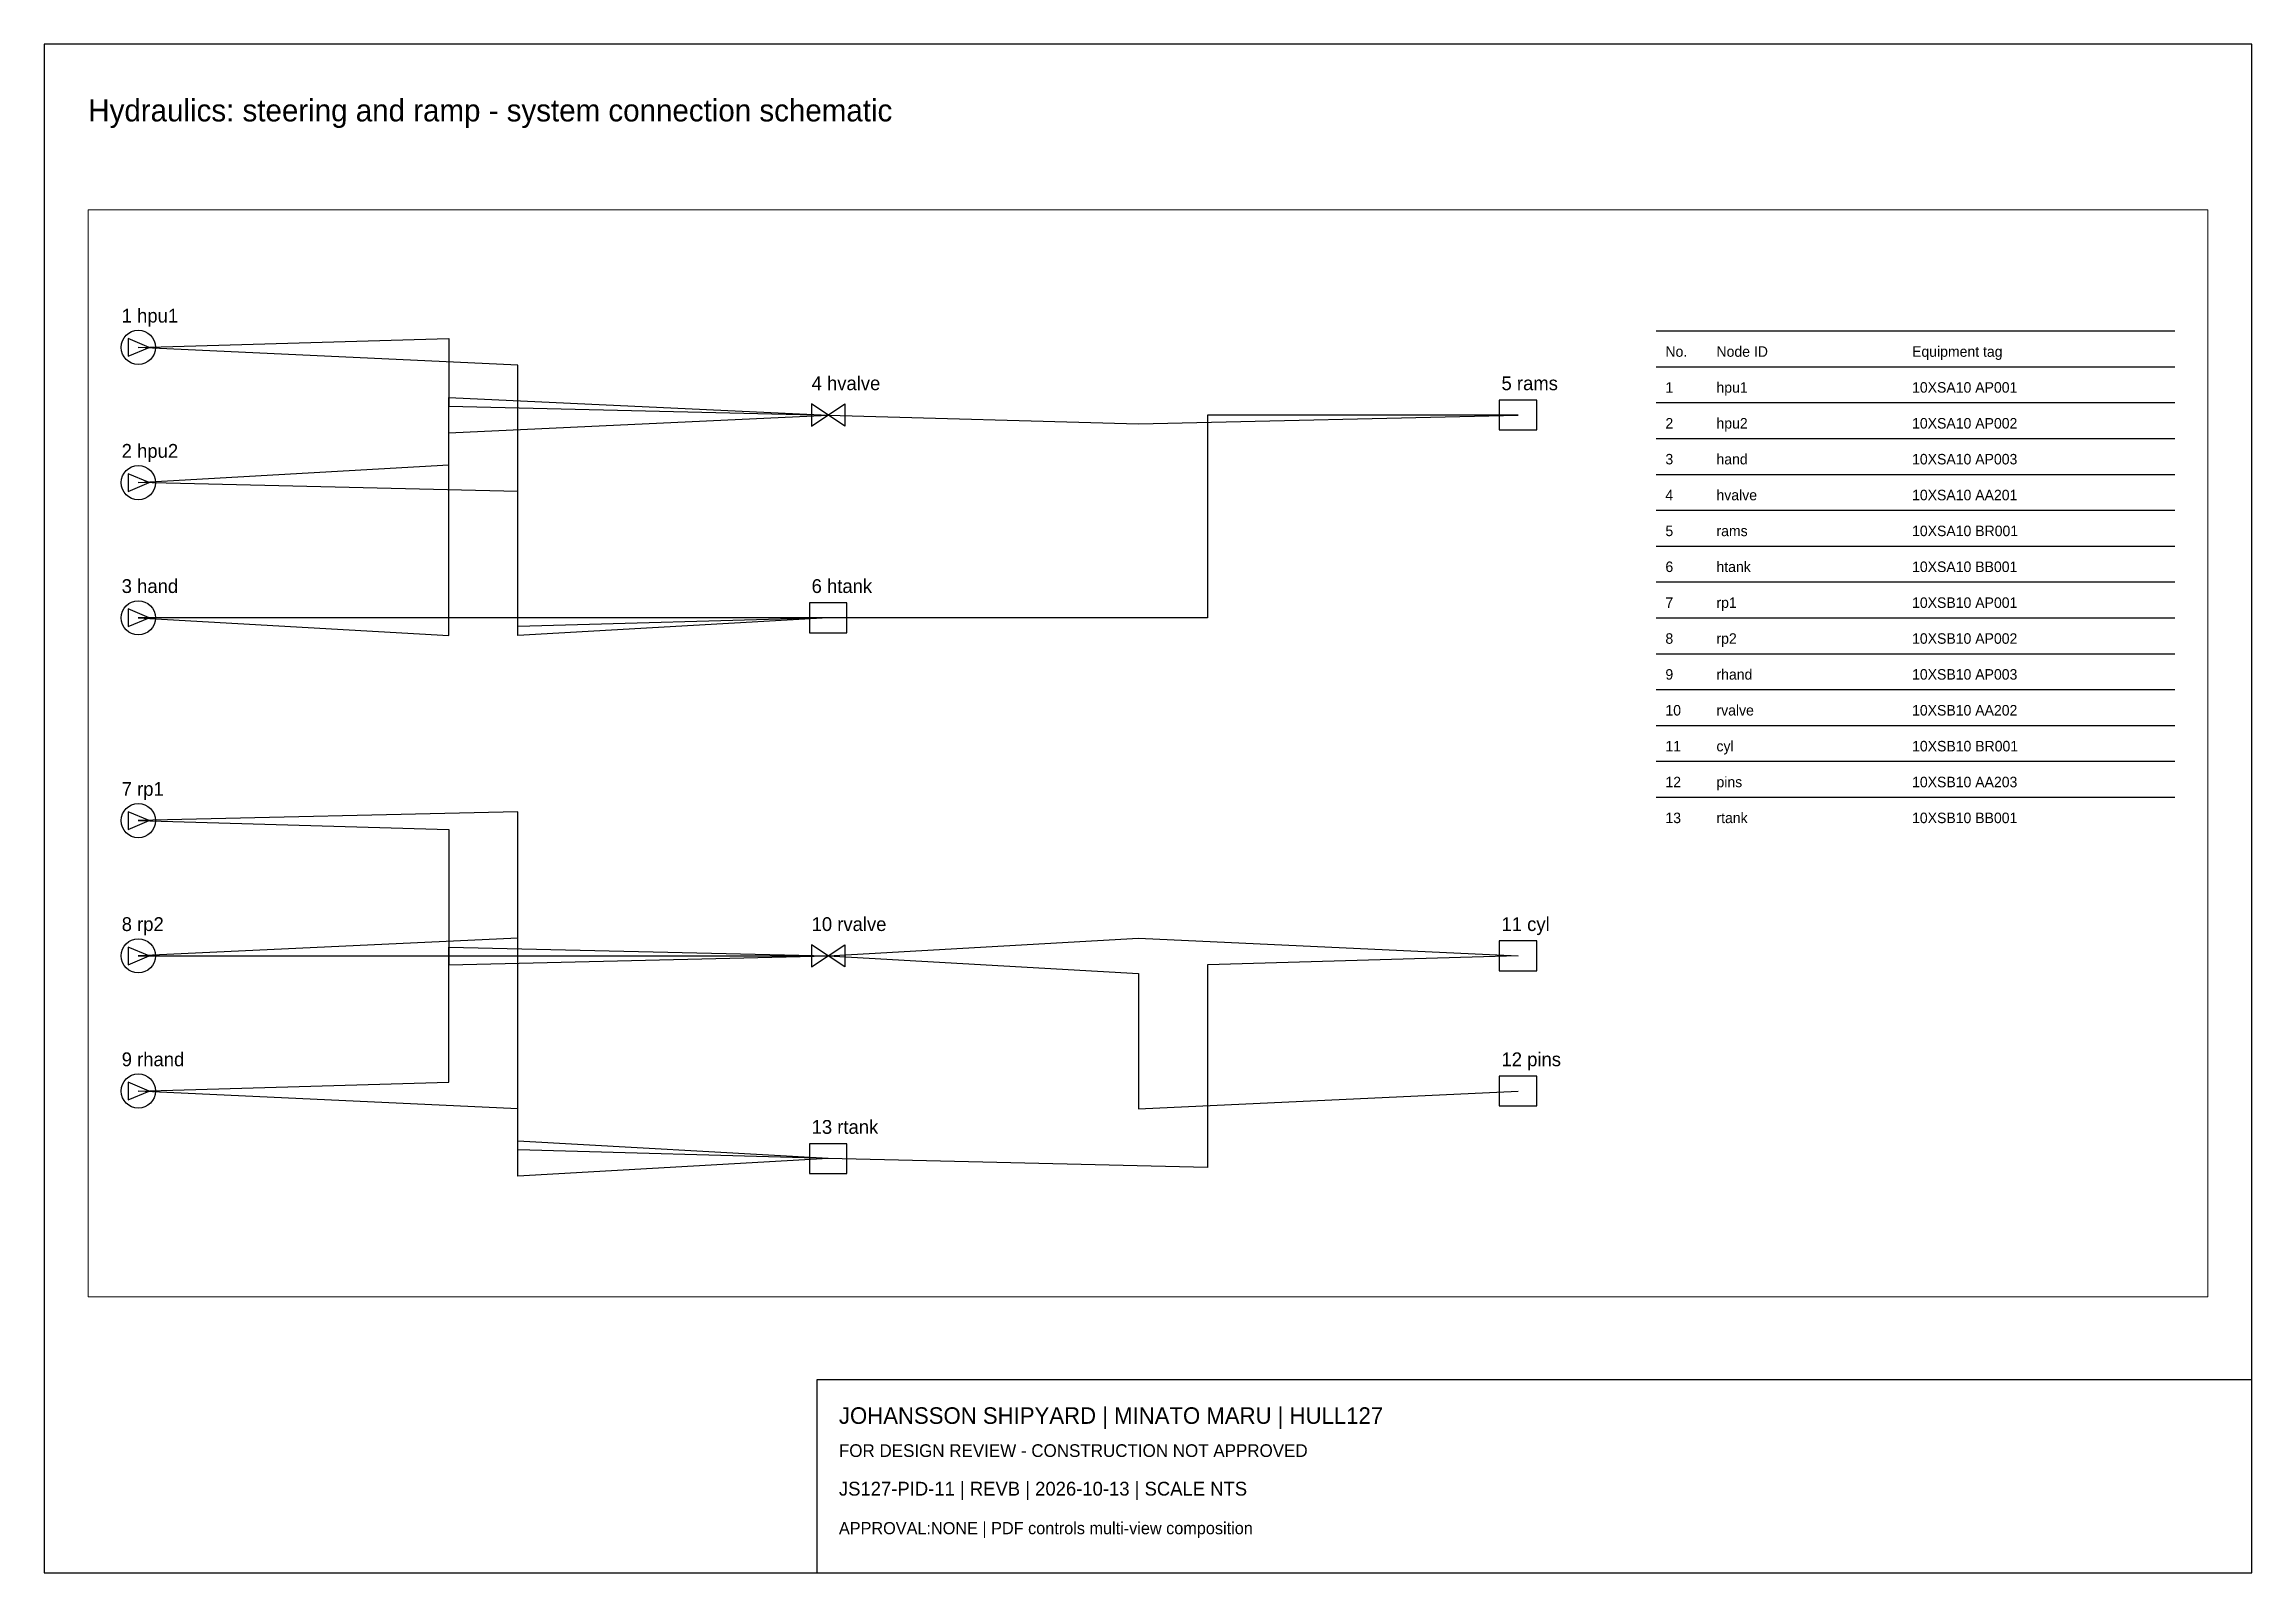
# Paper-space layout 'Layout1' of a CAD drawing. Header units: millimetres. Extents: x 10 to 410, y 10 to 287.
# The model-space entities are those that its viewports show. They can reach past a viewport. Long polylines and large blocks are cut down to what shows.
import ezdxf

# ---------------------------------------------------------------- set-up
doc = ezdxf.new("R2010")
doc.units = ezdxf.units.MM
for name, color, linetype in [('ANNOTATION', 7, 'Continuous'), ('EQUIPMENT', 3, 'Continuous'), ('GEOMETRY', 7, 'Continuous'), ('PIPING', 4, 'Continuous')]:
    doc.layers.add(name, color=color, linetype=linetype)

msp = doc.modelspace()

# ---------------------------------------------------------------- linework, layer by layer
at = {"layer": 'EQUIPMENT'}
for points in [[(32.2, 245.4), (36, 247), (32.2, 248.6)], [(156, 232.75), (162, 236.75), (162, 232.75), (156, 236.75)], [(280.6, 232.05), (287.4, 232.05), (287.4, 237.45), (280.6, 237.45)], [(32.2, 220.9), (36, 222.5), (32.2, 224.1)], [(155.6, 195.3), (162.4, 195.3), (162.4, 200.7), (155.6, 200.7)], [(32.2, 196.4), (36, 198), (32.2, 199.6)], [(32.2, 159.65), (36, 161.25), (32.2, 162.85)], [(32.2, 135.15), (36, 136.75), (32.2, 138.35)], [(156, 134.75), (162, 138.75), (162, 134.75), (156, 138.75)], [(280.6, 134.05), (287.4, 134.05), (287.4, 139.45), (280.6, 139.45)], [(32.2, 110.65), (36, 112.25), (32.2, 113.85)], [(280.6, 109.55), (287.4, 109.55), (287.4, 114.95), (280.6, 114.95)], [(155.6, 97.3), (162.4, 97.3), (162.4, 102.7), (155.6, 102.7)]]:
    msp.add_lwpolyline(points, close=True, dxfattribs=at)
for centre in [(34, 247), (34, 222.5), (34, 198), (34, 161.25), (34, 136.75), (34, 112.25)]:
    msp.add_circle(centre, 3.1, dxfattribs=at)
at = {"layer": 'GEOMETRY'}
for p, q in [((309, 250), (403, 250)), ((309, 243.5), (403, 243.5)), ((309, 237), (403, 237)), ((309, 230.5), (403, 230.5)), ((309, 224), (403, 224)), ((309, 217.5), (403, 217.5)), ((309, 211), (403, 211)), ((309, 204.5), (403, 204.5)), ((309, 198), (403, 198)), ((309, 191.5), (403, 191.5)), ((309, 185), (403, 185)), ((309, 178.5), (403, 178.5)), ((309, 172), (403, 172)), ((309, 165.5), (403, 165.5))]:
    msp.add_line(p, q, dxfattribs=at)
at = {"layer": 'PIPING'}
for points in [[(34, 247), (90.25, 248.6), (90.25, 236.35), (159, 234.75)], [(159, 198), (102.75, 194.8), (102.75, 243.8), (34, 247)], [(34, 222.5), (90.25, 225.7), (90.25, 237.95), (159, 234.75)], [(34, 198), (90.25, 194.8), (90.25, 231.55), (159, 234.75)], [(159, 234.75), (215.25, 233.15), (215.25, 233.15), (284, 234.75)], [(284, 234.75), (227.75, 234.75), (227.75, 198), (159, 198)], [(159, 198), (102.75, 196.4), (102.75, 220.9), (34, 222.5)], [(159, 198), (102.75, 198), (102.75, 198), (34, 198)], [(159, 100), (102.75, 101.6), (102.75, 162.85), (34, 161.25)], [(34, 161.25), (90.25, 159.65), (90.25, 135.15), (159, 136.75)], [(159, 100), (102.75, 103.2), (102.75, 139.95), (34, 136.75)], [(34, 112.25), (90.25, 113.85), (90.25, 138.35), (159, 136.75)], [(34, 136.75), (90.25, 136.75), (90.25, 136.75), (159, 136.75)], [(159, 136.75), (215.25, 139.95), (215.25, 139.95), (284, 136.75)], [(159, 136.75), (215.25, 133.55), (215.25, 109.05), (284, 112.25)], [(284, 136.75), (227.75, 135.15), (227.75, 98.4), (159, 100)], [(159, 100), (102.75, 96.8), (102.75, 109.05), (34, 112.25)]]:
    msp.add_lwpolyline(points, dxfattribs=at)

# ---------------------------------------------------------------- texts
at = {"layer": 'ANNOTATION'}
for s, height, p in [('1 hpu1', 2.5, (31, 251.5)), ('No.', 1.9, (310.7, 245.3)), ('Node ID', 1.9, (319.95, 245.3)), ('Equipment tag', 1.9, (355.39, 245.3)), ('4 hvalve', 2.5, (156, 239.25)), ('5 rams', 2.5, (281, 239.25)), ('1', 1.9, (310.7, 238.8)), ('hpu1', 1.9, (319.95, 238.8)), ('10XSA10 AP001', 1.9, (355.39, 238.8)), ('2', 1.9, (310.7, 232.3)), ('hpu2', 1.9, (319.95, 232.3)), ('10XSA10 AP002', 1.9, (355.39, 232.3)), ('2 hpu2', 2.5, (31, 227)), ('3', 1.9, (310.7, 225.8)), ('hand', 1.9, (319.95, 225.8)), ('10XSA10 AP003', 1.9, (355.39, 225.8)), ('4', 1.9, (310.7, 219.3)), ('hvalve', 1.9, (319.95, 219.3)), ('10XSA10 AA201', 1.9, (355.39, 219.3)), ('5', 1.9, (310.7, 212.8)), ('rams', 1.9, (319.95, 212.8)), ('10XSA10 BR001', 1.9, (355.39, 212.8)), ('6', 1.9, (310.7, 206.3)), ('htank', 1.9, (319.95, 206.3)), ('10XSA10 BB001', 1.9, (355.39, 206.3)), ('3 hand', 2.5, (31, 202.5)), ('6 htank', 2.5, (156, 202.5)), ('7', 1.9, (310.7, 199.8)), ('rp1', 1.9, (319.95, 199.8)), ('10XSB10 AP001', 1.9, (355.39, 199.8)), ('8', 1.9, (310.7, 193.3)), ('rp2', 1.9, (319.95, 193.3)), ('10XSB10 AP002', 1.9, (355.39, 193.3)), ('9', 1.9, (310.7, 186.8)), ('rhand', 1.9, (319.95, 186.8)), ('10XSB10 AP003', 1.9, (355.39, 186.8)), ('10', 1.9, (310.7, 180.3)), ('rvalve', 1.9, (319.95, 180.3)), ('10XSB10 AA202', 1.9, (355.39, 180.3)), ('11', 1.9, (310.7, 173.8)), ('cyl', 1.9, (319.95, 173.8)), ('10XSB10 BR001', 1.9, (355.39, 173.8)), ('7 rp1', 2.5, (31, 165.75)), ('12', 1.9, (310.7, 167.3)), ('pins', 1.9, (319.95, 167.3)), ('10XSB10 AA203', 1.9, (355.39, 167.3)), ('13', 1.9, (310.7, 160.8)), ('rtank', 1.9, (319.95, 160.8)), ('10XSB10 BB001', 1.9, (355.39, 160.8)), ('8 rp2', 2.5, (31, 141.25)), ('10 rvalve', 2.5, (156, 141.25)), ('11 cyl', 2.5, (281, 141.25)), ('9 rhand', 2.5, (31, 116.75)), ('12 pins', 2.5, (281, 116.75)), ('13 rtank', 2.5, (156, 104.5))]:
    msp.add_text(s, height=height, dxfattribs=at).set_placement(p)

psp = doc.layouts.get("Layout1")

# ---------------------------------------------------------------- linework, layer by layer
for points in [[(10, 10), (410, 10), (410, 287), (10, 287)], [(150, 10), (410, 10), (410, 45), (150, 45)]]:
    psp.add_lwpolyline(points, close=True)

# ---------------------------------------------------------------- texts
for s, height, p in [('Hydraulics: steering and ramp - system connection schematic', 4, (18, 273)), ('JOHANSSON SHIPYARD | MINATO MARU | HULL127', 3, (154, 37)), ('FOR DESIGN REVIEW - CONSTRUCTION NOT APPROVED', 2.3, (154, 31)), ('JS127-PID-11 | REVB | 2026-10-13 | SCALE NTS', 2.5, (154, 24)), ('APPROVAL:NONE | PDF controls multi-view composition', 2.2, (154, 17))]:
    psp.add_text(s, height=height).set_placement(p)

# ---------------------------------------------------------------- viewports
at = {"layer": 'VIEWPORTS'}
psp.add_viewport(center=(210, 158.5), size=(384, 197), view_center_point=(216.95, 173.45), view_height=197, dxfattribs=at)

doc.saveas('drawing.dxf')
